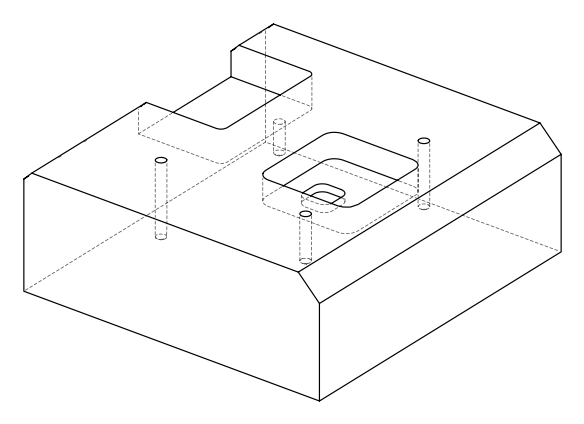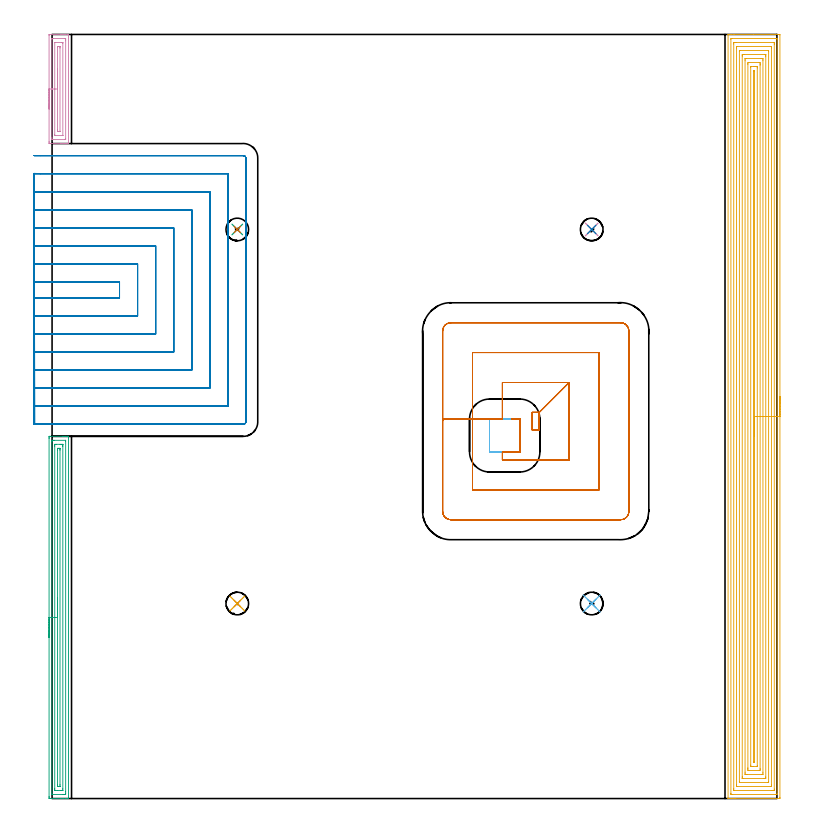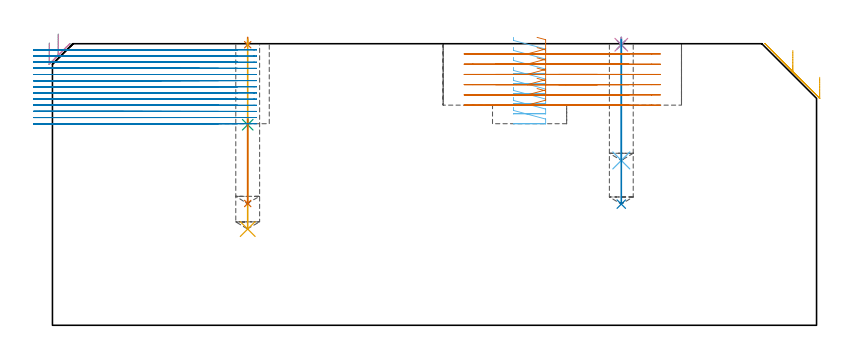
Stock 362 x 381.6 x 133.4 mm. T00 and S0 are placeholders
(PLAN: 14 operations, 4 tool changes, 125.9 min)
(1 SPOT_DRILL | STEP1POCKET | NXT0321_9005460120000 | 0.03 min | 1 mm3)
(2 SPOT_DRILL_1 | STEP1POCKET_1 | NXT0321_9005460120000 | 0.03 min | 1 mm3)
(3 SPOT_DRILL_2 | STEP1POCKET_2 | NXT0321_9005460120000 | 0.04 min | 4173 mm3)
(4 SPOT_DRILL_3 | STEP1POCKET_3 | NXT0321_9005460120000 | 0.03 min | 1 mm3)
(5 DRILL_BLIND_HOLE_INTO_CENTER | STEP1POCKET | UGT0301_508 | 0.36 min | 8547 mm3)
(6 DRILL_BLIND_HOLE_INTO_CENTER_1 | STEP1POCKET_1 | UGT0301_508 | 0.23 min | 5300 mm3)
(7 DRILL_BLIND_HOLE_INTO_CENTER_2 | STEP1POCKET_2 | UGT0301_508 | 0.17 min | 3631 mm3)
(8 DRILL_BLIND_HOLE_INTO_CENTER_3 | STEP1POCKET_3 | UGT0301_508 | 0.31 min | 7370 mm3)
(9 AREA_MILL | FG_CHAMFER_SURFACE | UGT0205_001 | 5.99 min | 8780 mm3)
(10 AREA_MILL_1 | FG_CHAMFER_SURFACE_1 | UGT0205_001 | 1.95 min | 2836 mm3)
(11 AREA_MILL_2 | FG_CHAMFER_SURFACE_2 | UGT0205_001 | 30.78 min | 127985 mm3)
(12 MILL_RECTANGULAR_POCKET | POCKET_RECTANGULAR_STRAIGHT | UGT0201_135 | Follow Part, ap 4.975, ae 75% | 2 min | 45187 mm3)
(13 MILL_RECTANGULAR_POCKET_1 | POCKET_RECTANGULAR_STRAIGHT_1 | UGT0201_135 | Follow Part, ap 4.975, ae 75% | 11.12 min | 349041 mm3)
(14 MILL_SLOT | SLOT_PARTIAL_RECTANGULAR | NXT0201_011 | Follow Part, ap 3, ae 75% | 72.91 min | 563463 mm3)
(TOOL NXT0321_9005460120000 | NC Spot Drill, 142deg, 12mm, Carbide, Uncoated | D12 PA142 FL30 Z2)
(TOOL UGT0301_508 | Carbide Drill 11.3 mm | D11.3 PA118 FL94 Z2)
(TOOL UGT0205_001 | Chamfer Mill 20 x 3 x 45 deg. | D20 FL50 Z2)
(TOOL UGT0201_135 | Carbide End Mill 19.9 | D19.9 FL30 Z4)
(TOOL NXT0201_011 | ENDMILL 12mm [2P460-1200-NA 1630] | D12 FL38 Z6)
(OP 1 SPOT_DRILL)
G17 G21 G94 G90
T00 M6
G54
G17 G0 G90 X92.5 Y97.4 S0 M3
G43 Z143.4 H0
G94 G81 G98 Z132.914 F250. R136.4
G80
M5
M2
(OP 2 SPOT_DRILL_1)
G17 G21 G94 G90
T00 M6
G54
G17 G0 G90 X269.5 Y97.4 S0 M3
G43 Z143.4 H0
G94 G81 G98 Z132.914 F250. R136.4
G80
M5
M2
(OP 3 SPOT_DRILL_2)
G17 G21 G94 G90
T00 M6
G54
G17 G0 G90 X92.5 Y284.2 S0 M3
G43 Z143.4 H0
G94 G81 G98 Z95.014 F250. R98.5
G80
M5
M2
(OP 4 SPOT_DRILL_3)
G17 G21 G94 G90
T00 M6
G54
G17 G0 G90 X269.5 Y284.2 S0 M3
G43 Z143.4 H0
G94 G81 G98 Z132.914 F250. R136.4
G80
M5
M2
(OP 5 DRILL_BLIND_HOLE_INTO_CENTER)
G17 G21 G94 G90
T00 M6
G54
G17 G0 G90 X92.5 Y97.4 S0 M3
G43 Z143.4 H0
G94 G81 G98 Z45.6 F250. R135.4
G80
M5
M2
(OP 6 DRILL_BLIND_HOLE_INTO_CENTER_1)
G17 G21 G94 G90
T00 M6
G54
G17 G0 G90 X269.5 Y97.4 S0 M3
G43 Z143.4 H0
G94 G81 G98 Z78.1 F250. R135.4
G80
M5
M2
(OP 7 DRILL_BLIND_HOLE_INTO_CENTER_2)
G17 G21 G94 G90
T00 M6
G54
G17 G0 G90 X92.5 Y284.2 S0 M3
G43 Z143.4 H0
G94 G81 G98 Z57.7 F250. R97.5
G80
M5
M2
(OP 8 DRILL_BLIND_HOLE_INTO_CENTER_3)
G17 G21 G94 G90
T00 M6
G54
G17 G0 G90 X269.5 Y284.2 S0 M3
G43 Z143.4 H0
G94 G81 G98 Z57.4 F250. R135.4
G80
M5
M2
(OP 9 AREA_MILL)
G17 G21 G94 G90
T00 M6
G54
G17 G0 G90 X-1.5 Y80.45 S1061 M3
G43 Z143.4 H0
Z133.7
G94 G1 Y80.488 Z132.828 F250.
Y80.602 Z131.963
Y80.791 Z131.112
Y81.053 Z130.28
Y81.387 Z129.474
Y81.79 Z128.7
Y82.258 Z127.964
Y82.79 Z127.272
Y83.379 Z126.629
Y84.022 Z126.04
Y84.714 Z125.508
Y85.45 Z125.04
Y86.224 Z124.637
Y87.03 Z124.303
Y87.862 Z124.041
Y88.713 Z123.852
Y89.578 Z123.738
Y90.45 Z123.7
Y179.834
X-1.499 Y180.276 Z123.701
X-1.495 Y180.723 Z123.703
X-1.492 Y180.89 Z123.706
X-1.055 Y180.9 Z124.142
X5.112 Z130.306
X5.643 Z130.84
X5.993 Z131.189
X6.525 Z131.721
X6.874 Z132.069
X7.573 Z132.773
X7.847 Z133.047
X8.198 Y180.895 Z133.389
X8.199 Y180.894 Z133.39
X8.2 Y180.723 Z133.4
Y0.177
X8.199 Y0.006 Z133.39
X8.198 Y0.005 Z133.389
X7.847 Y0. Z133.047
X7.573 Z132.772
X6.874 Z132.069
X5.644 Z130.84
X5.112 Z130.306
X4.497 Z129.692
X-1.055 Y0.001 Z124.142
X-1.277 Y0.004 Z123.92
X-1.492 Y0.01 Z123.706
X-1.495 Y0.177 Z123.703
X-1.499 Y0.624 Z123.701
X-1.5 Y1.076 Z123.7
Y90.45
X-0.086 Z125.114
X-0.085 Y178.398 Z125.115
X-0.084 Y178.488 Z125.116
X-0.079 Y178.881 Z125.121
X0.307 Y178.894 Z125.507
X0.707 Y178.898 Z125.907
X1.182 Y178.9 Z126.382
X6.689 Y178.899 Z131.889
X6.722 Y178.898 Z131.922
X6.756 Y178.894 Z131.956
X6.778 Y178.89 Z131.978
X6.779 Y178.864 Z131.979
X6.785 Y178.579 Z131.985
X6.786 Y3.395 Z131.986
X6.785 Y2.502 Z131.985
X6.784 Y2.412 Z131.984
X6.779 Y2.019 Z131.979
X6.393 Y2.006 Z131.593
X5.993 Y2.002 Z131.193
X5.518 Y2. Z130.718
X0.011 Y2.001 Z125.211
X-0.022 Y2.002 Z125.178
X-0.056 Y2.006 Z125.144
X-0.078 Y2.01 Z125.122
X-0.079 Y2.036 Z125.121
X-0.085 Y2.321 Z125.115
X-0.086 Y90.45 Z125.114
X1.328 Z126.528
X1.329 Y176.07 Z126.529
X1.331 Y176.701 Z126.531
X1.333 Y176.832 Z126.533
X1.335 Y176.888 Z126.535
X1.396 Y176.895 Z126.596
X1.588 Y176.898 Z126.788
X2.273 Y176.9 Z127.473
X4.035 Z129.235
X4.916 Z130.116
X5.112 Y176.897 Z130.312
X5.308 Y176.892 Z130.508
X5.359 Y176.89 Z130.559
X5.365 Y176.857 Z130.565
X5.368 Y176.788 Z130.568
X5.37 Y176.701 Z130.57
X5.371 Y176.438 Z130.571
X5.372 Y175.807 Z130.572
X5.371 Y4.83 Z130.571
X5.369 Y4.199 Z130.569
X5.367 Y4.068 Z130.567
X5.364 Y4.012 Z130.564
X5.303 Y4.005 Z130.503
X5.112 Y4.002 Z130.312
X4.427 Y4. Z129.627
X2.665 Z127.865
X1.784 Z126.984
X1.588 Y4.003 Z126.788
X1.392 Y4.008 Z126.592
X1.341 Y4.01 Z126.541
X1.335 Y4.043 Z126.535
X1.332 Y4.112 Z126.532
X1.33 Y4.199 Z126.53
X1.329 Y4.462 Z126.529
X1.328 Y5.093 Z126.528
Y90.45
X2.743 Z127.943
Y174.019
X2.747 Y174.631 Z127.947
X2.75 Y174.839 Z127.95
X2.759 Y174.89 Z127.959
X2.808 Y174.893 Z128.008
X2.916 Y174.896 Z128.116
X3.363 Y174.9 Z128.563
X3.785 Y174.897 Z128.985
X3.89 Y174.894 Z129.09
X3.941 Y174.89 Z129.141
X3.951 Y174.882 Z129.151
X3.952 Y174.864 Z129.152
X3.955 Y174.762 Z129.155
X3.957 Y174.297 Z129.157
Y174.019
Y6.881
X3.953 Y6.269 Z129.153
X3.95 Y6.061 Z129.15
X3.941 Y6.01 Z129.141
X3.892 Y6.007 Z129.092
X3.784 Y6.004 Z128.984
X3.337 Y6. Z128.537
X2.915 Y6.003 Z128.115
X2.81 Y6.006 Z128.01
X2.759 Y6.01 Z127.959
X2.749 Y6.018 Z127.949
X2.747 Y6.036 Z127.947
X2.745 Y6.138 Z127.945
X2.743 Y6.603 Z127.943
Y6.881
Y90.45
Y91.322 Z127.981
Y92.186 Z128.095
Y93.038 Z128.283
Y93.87 Z128.546
Y94.676 Z128.88
Y95.45 Z129.282
Y96.186 Z129.751
Y96.878 Z130.282
Y97.521 Z130.872
Y98.11 Z131.515
Y98.642 Z132.207
Y99.11 Z132.943
Y99.513 Z133.716
Y99.847 Z134.522
Y100.109 Z135.354
Y100.298 Z136.206
Y100.412 Z137.071
Y100.45 Z137.943
G0 Z143.4
M5
M2
(OP 10 AREA_MILL_1)
G17 G21 G94 G90
T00 M6
G54
G17 G0 G90 X-1.5 Y344.35 S1061 M3
G43 Z143.4 H0
Z133.7
G94 G1 Y344.388 Z132.828 F250.
Y344.502 Z131.964
Y344.691 Z131.112
Y344.953 Z130.28
Y345.287 Z129.474
Y345.69 Z128.7
Y346.158 Z127.964
Y346.69 Z127.272
Y347.279 Z126.629
Y347.922 Z126.04
Y348.614 Z125.508
Y349.35 Z125.04
Y350.124 Z124.637
Y350.93 Z124.303
Y351.762 Z124.041
Y352.614 Z123.852
Y353.478 Z123.738
Y354.35 Z123.7
Y381.036
X-1.495 Y381.481 Z123.703
X-1.491 Y381.59 Z123.705
X-1.377 Y381.6 Z123.82
X4.231 Z129.425
X4.875 Z130.072
X5.112 Z130.309
X5.756 Z130.953
X5.993 Z131.189
X6.467 Z131.666
X7.962 Y381.599 Z133.161
X8.194 Y381.59 Z133.392
X8.2 Y381.48 Z133.4
Y327.22
X8.194 Y327.11 Z133.392
X7.961 Y327.1 Z133.159
X7.281 Z132.48
X6.467 Z131.666
X5.993 Z131.189
X5.756 Z130.953
X5.112 Z130.309
X4.875 Z130.073
X4.231 Z129.425
X-1.055 Y327.101 Z124.142
X-1.277 Y327.104 Z123.92
X-1.491 Y327.109 Z123.705
X-1.495 Y327.221 Z123.703
X-1.499 Y327.664 Z123.701
X-1.5 Y328.114 Z123.7
Y354.35
X-0.086 Z125.114
Y379.257
X-0.084 Y379.457 Z125.116
X-0.081 Y379.556 Z125.119
X-0.079 Y379.576 Z125.121
X-0.068 Y379.59 Z125.132
X0.027 Y379.593 Z125.227
X0.368 Y379.599 Z125.568
X6.535 Z131.735
X6.7 Y379.594 Z131.9
X6.772 Y379.59 Z131.972
X6.783 Y379.349 Z131.983
X6.784 Y379.257 Z131.984
X6.786 Y378.456 Z131.986
Y329.443
X6.784 Y329.243 Z131.984
X6.782 Y329.144 Z131.982
X6.779 Y329.124 Z131.979
X6.768 Y329.11 Z131.968
X6.673 Y329.107 Z131.873
X6.332 Y329.101 Z131.532
X0.165 Z125.365
X0. Y329.106 Z125.2
X-0.072 Y329.11 Z125.128
X-0.083 Y329.351 Z125.117
X-0.084 Y329.443 Z125.116
X-0.086 Y330.244 Z125.114
Y354.35
X1.328 Z126.528
X1.329 Y377.478 Z126.529
X1.33 Y377.543 Z126.53
X1.332 Y377.575 Z126.532
X1.334 Y377.584 Z126.534
X1.347 Y377.59 Z126.547
X1.468 Y377.598 Z126.668
X4.991 Y377.6 Z130.191
X5.112 Z130.312
X5.233 Y377.597 Z130.433
X5.314 Y377.593 Z130.514
X5.365 Y377.587 Z130.565
X5.367 Y377.564 Z130.567
X5.37 Y377.478 Z130.57
X5.371 Y377.216 Z130.571
Y331.222
Y331.157
X5.368 Y331.125 Z130.568
X5.366 Y331.116 Z130.566
X5.353 Y331.11 Z130.553
X5.232 Y331.102 Z130.432
X1.709 Y331.1 Z126.909
X1.588 Y331.101 Z126.788
X1.467 Y331.103 Z126.667
X1.386 Y331.107 Z126.586
X1.335 Y331.113 Z126.535
X1.333 Y331.136 Z126.533
X1.33 Y331.222 Z126.53
X1.329 Y331.484 Z126.529
X1.328 Y354.35 Z126.528
X2.743 Z127.943
Y375.422
X2.744 Y375.51 Z127.944
X2.747 Y375.563 Z127.947
X2.749 Y375.586 Z127.949
X2.764 Y375.59 Z127.964
X2.958 Y375.595 Z128.158
X3.35 Y375.6 Z128.55
X3.448 Z128.648
X3.766 Y375.595 Z128.966
X3.925 Y375.59 Z129.125
X3.951 Y375.584 Z129.151
X3.954 Y375.559 Z129.154
X3.955 Y375.514 Z129.155
X3.957 Y375.085 Z129.157
Y374.809
Y333.278
X3.956 Y333.19 Z129.156
X3.953 Y333.137 Z129.153
X3.951 Y333.114 Z129.151
X3.936 Y333.11 Z129.136
X3.742 Y333.105 Z128.942
X3.35 Y333.1 Z128.55
X3.252 Z128.452
X2.934 Y333.105 Z128.134
X2.775 Y333.11 Z127.975
X2.749 Y333.116 Z127.949
X2.746 Y333.141 Z127.946
X2.745 Y333.186 Z127.945
X2.743 Y333.615 Z127.943
Y333.891
Y354.35
Y355.222 Z127.981
Y356.086 Z128.095
Y356.938 Z128.283
Y357.77 Z128.546
Y358.576 Z128.88
Y359.35 Z129.282
Y360.086 Z129.751
Y360.778 Z130.282
Y361.421 Z130.872
Y362.01 Z131.515
Y362.542 Z132.207
Y363.01 Z132.943
Y363.413 Z133.716
Y363.747 Z134.522
Y364.009 Z135.354
Y364.198 Z136.206
Y364.312 Z137.071
Y364.35 Z137.943
G0 Z143.4
M5
M2
(OP 11 AREA_MILL_2)
G17 G21 G94 G90
T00 M6
G54
G17 G0 G90 X363.5 Y200.8 S1061 M3
G43 Z143.4 H0
Z117.5
G94 G1 Y200.762 Z116.628 F250.
Y200.648 Z115.764
Y200.459 Z114.912
Y200.197 Z114.08
Y199.863 Z113.274
Y199.46 Z112.5
Y198.992 Z111.764
Y198.46 Z111.072
Y197.871 Z110.429
Y197.228 Z109.84
Y196.536 Z109.308
Y195.8 Z108.84
Y195.026 Z108.437
Y194.22 Z108.103
Y193.388 Z107.841
Y192.536 Z107.652
Y191.672 Z107.538
Y190.8 Z107.5
Y0.612
X363.497 Y0.25 Z107.502
X363.492 Y0.01 Z107.506
X363.249 Y0. Z107.749
X341.4 Z129.595
X340.792 Z130.202
X340.233 Z130.764
X339.905 Z131.091
X339.346 Z131.65
X339.018 Z131.977
X338.361 Z132.639
X337.993 Z133.007
X337.632 Z133.359
X337.603 Y0.009 Z133.388
X337.6 Y0.165 Z133.4
Y381.435
X337.603 Y381.59 Z133.388
X337.631 Y381.593 Z133.36
X337.993 Y381.6 Z133.006
X338.361 Z132.639
X339.018 Z131.977
X340.233 Z130.764
X340.792 Z130.202
X350.328 Z120.669
X362.969 Z108.028
X363.251 Y381.598 Z107.747
X363.492 Y381.59 Z107.506
X363.499 Y381.348 Z107.499
X363.5 Y190.8 Z107.5
X362.086 Z108.914
Y2.398
X362.082 Y2.01 Z108.918
X361.589 Y2.001 Z109.411
X339.905 Y2. Z131.095
X339.411 Y2.001 Z131.589
X339.018 Y2.01 Z131.982
X339.014 Y2.398 Z131.986
Y2.401
Y379.202
X339.018 Y379.59 Z131.982
X339.511 Y379.599 Z131.489
X361.195 Y379.6 Z109.805
X361.689 Y379.599 Z109.311
X362.082 Y379.59 Z108.918
X362.086 Y379.202 Z108.914
Y190.8
X360.672 Z110.328
X360.671 Y4.711 Z110.329
X360.667 Y4.183 Z110.333
X360.665 Y4.01 Z110.335
X360.488 Y4.002 Z110.512
X360.308 Y4.001 Z110.692
X359.603 Y4. Z111.397
X340.792 Z130.208
X340.61 Y4.002 Z130.39
X340.489 Y4.006 Z130.511
X340.447 Y4.01 Z130.553
X340.435 Y4.022 Z130.565
X340.433 Y4.062 Z130.567
X340.43 Y4.183 Z130.57
X340.429 Y4.549 Z130.571
X340.428 Y5.076 Z130.572
X340.429 Y376.889 Z130.571
X340.433 Y377.417 Z130.567
X340.435 Y377.59 Z130.565
X340.612 Y377.597 Z130.388
X340.792 Y377.599 Z130.208
X341.497 Y377.6 Z129.503
X360.308 Z110.692
X360.49 Y377.598 Z110.51
X360.612 Y377.594 Z110.388
X360.653 Y377.59 Z110.347
X360.665 Y377.578 Z110.335
X360.667 Y377.538 Z110.333
X360.67 Y377.417 Z110.33
X360.671 Y377.051 Z110.329
X360.672 Y376.524 Z110.328
Y190.8
X359.257 Z111.743
Y6.862
X359.255 Y6.137 Z111.745
X359.252 Y6.031 Z111.748
X359.25 Y6.01 Z111.75
X359.229 Y6.007 Z111.771
X359.176 Y6.004 Z111.824
X358.962 Y6.001 Z112.038
X342.128 Z128.872
X341.924 Y6.003 Z129.076
X341.874 Y6.007 Z129.126
X341.853 Y6.01 Z129.147
X341.85 Y6.022 Z129.15
X341.848 Y6.091 Z129.152
X341.843 Y6.697 Z129.157
Y6.862
Y374.738
X341.845 Y375.463 Z129.155
X341.849 Y375.569 Z129.152
X341.85 Y375.59 Z129.15
X341.871 Y375.593 Z129.129
X341.924 Y375.596 Z129.076
X342.138 Y375.599 Z128.862
X358.972 Z112.028
X359.176 Y375.597 Z111.824
X359.226 Y375.593 Z111.774
X359.247 Y375.59 Z111.753
X359.25 Y375.578 Z111.75
X359.252 Y375.509 Z111.748
X359.257 Y374.903 Z111.743
Y374.738
Y190.8
X357.843 Z113.157
X357.842 Y8.253 Z113.158
X357.84 Y8.121 Z113.16
X357.836 Y8.023 Z113.164
X357.806 Y8.01 Z113.194
X357.647 Y8.004 Z113.353
X357.403 Y8. Z113.597
X343.361 Z127.639
X343.305 Y8.002 Z127.695
X343.274 Y8.006 Z127.726
X343.264 Y8.01 Z127.736
X343.262 Y8.056 Z127.738
X343.257 Y8.45 Z127.743
X343.258 Y373.347 Z127.742
X343.26 Y373.479 Z127.74
X343.264 Y373.577 Z127.736
X343.294 Y373.59 Z127.706
X343.453 Y373.596 Z127.547
X343.697 Y373.6 Z127.303
X357.739 Z113.261
X357.795 Y373.598 Z113.205
X357.826 Y373.594 Z113.174
X357.836 Y373.59 Z113.164
X357.838 Y373.544 Z113.162
X357.843 Y373.15 Z113.157
Y190.8
X356.429 Z114.571
Y10.767
X356.427 Y10.434 Z114.573
X356.424 Y10.154 Z114.576
X356.422 Y10.023 Z114.578
X356.294 Y10.009 Z114.706
X355.873 Y10.004 Z115.127
X355.416 Y10. Z115.584
X345.227 Y10.001 Z125.773
X344.767 Y10.004 Z126.233
X344.686 Y10.01 Z126.314
X344.678 Y10.018 Z126.322
X344.675 Y10.043 Z126.325
X344.673 Y10.099 Z126.327
X344.671 Y10.434 Z126.329
Y10.994
Y370.833
X344.673 Y371.166 Z126.327
X344.676 Y371.446 Z126.324
X344.678 Y371.577 Z126.322
X344.806 Y371.591 Z126.194
X345.227 Y371.596 Z125.773
X345.684 Y371.6 Z125.316
X355.873 Y371.599 Z115.127
X356.333 Y371.596 Z114.667
X356.414 Y371.59 Z114.586
X356.422 Y371.582 Z114.578
X356.425 Y371.557 Z114.575
X356.427 Y371.501 Z114.573
X356.429 Y371.166 Z114.571
Y370.606
Y190.8
X355.015 Z115.985
Y13.112
X355.012 Y12.22 Z115.988
X355.011 Y12.194 Z115.989
X354.986 Y12.01 Z116.014
X354.315 Y12.001 Z116.685
X347.002 Z123.998
X346.329 Y12.004 Z124.671
X346.114 Y12.01 Z124.886
X346.09 Y12.22 Z124.91
X346.088 Y12.247 Z124.912
X346.085 Y13.142 Z124.915
Y368.488
X346.088 Y369.38 Z124.912
X346.089 Y369.406 Z124.911
X346.114 Y369.59 Z124.886
X346.785 Y369.599 Z124.215
X354.098 Z116.902
X354.771 Y369.596 Z116.229
X354.986 Y369.59 Z116.014
X355.01 Y369.38 Z115.99
X355.012 Y369.353 Z115.988
X355.015 Y368.488 Z115.985
Y190.8
X353.6 Z117.4
Y14.898
X353.599 Y14.508 Z117.401
X353.593 Y14.005 Z117.407
X353.211 Y14. Z117.789
X347.894 Z123.106
X347.507 Y14.005 Z123.493
X347.502 Y14.395 Z123.498
X347.5 Y14.898 Z123.5
Y15.29
Y366.702
X347.501 Y367.092 Z123.499
X347.507 Y367.595 Z123.493
X347.884 Y367.6 Z123.117
X353.206 Z117.794
X353.593 Y367.595 Z117.407
X353.598 Y367.205 Z117.402
X353.6 Y366.702 Z117.4
Y366.31
Y190.8
X352.186 Z118.814
Y16.307
X352.184 Y16.119 Z118.816
X352.181 Y16.026 Z118.819
X352.18 Y16.01 Z118.82
X352.161 Y16.007 Z118.839
X352.115 Y16.002 Z118.885
X350.342 Y16. Z120.658
X349.663 Z121.337
X349.455 Y16.001 Z121.545
X348.954 Y16.008 Z122.046
X348.927 Y16.01 Z122.073
X348.921 Y16.03 Z122.079
X348.918 Y16.102 Z122.082
X348.915 Y16.249 Z122.085
X348.914 Y16.545 Z122.086
Y16.684
Y365.293
X348.916 Y365.481 Z122.084
X348.919 Y365.574 Z122.081
X348.92 Y365.59 Z122.08
X348.939 Y365.593 Z122.061
X348.985 Y365.598 Z122.015
X350.55 Y365.6 Z120.45
X351.437 Z119.563
X351.645 Y365.599 Z119.355
X352.146 Y365.592 Z118.854
X352.173 Y365.59 Z118.827
X352.179 Y365.57 Z118.821
X352.182 Y365.498 Z118.818
X352.185 Y365.351 Z118.815
X352.186 Y365.055 Z118.814
Y364.916
Y190.8
X350.772 Z120.228
Y18.47
X350.771 Y18.248 Z120.229
X350.765 Y18.024 Z120.235
X350.763 Y18.009 Z120.237
X350.753 Y18.005 Z120.247
X350.725 Y18.002 Z120.275
X350.667 Y18.001 Z120.333
X350.55 Y18.002 Z120.45
X350.395 Y18.006 Z120.605
X350.344 Y18.01 Z120.656
X350.335 Y18.098 Z120.665
X350.331 Y18.246 Z120.669
X350.329 Y18.47 Z120.671
X350.328 Y363.13 Z120.672
X350.329 Y363.352 Z120.671
X350.335 Y363.576 Z120.665
X350.337 Y363.591 Z120.663
X350.347 Y363.595 Z120.653
X350.375 Y363.598 Z120.625
X350.433 Y363.599 Z120.567
X350.55 Y363.598 Z120.45
X350.705 Y363.594 Z120.295
X350.756 Y363.59 Z120.244
X350.765 Y363.502 Z120.235
X350.769 Y363.354 Z120.231
X350.771 Y363.13 Z120.229
X350.772 Y190.8 Z120.228
Y189.928 Z120.266
Y189.064 Z120.38
Y188.212 Z120.569
Y187.38 Z120.831
Y186.574 Z121.165
Y185.8 Z121.568
Y185.064 Z122.036
Y184.372 Z122.567
Y183.729 Z123.157
Y183.14 Z123.8
Y182.608 Z124.492
Y182.14 Z125.228
Y181.737 Z126.002
Y181.403 Z126.808
Y181.141 Z127.64
Y180.952 Z128.491
Y180.838 Z129.356
Y180.8 Z130.228
G0 Z143.4
M5
M2
(OP 12 MILL_RECTANGULAR_POCKET)
G17 G21 G94 G90
T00 M6
G54
G17 G0 G90 X218.45 Y178.508 S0 M3
G43 Z143.4 H0
Z136.4
G94 G1 Y173.077 Z134.945 F250.
X218.477 Y173.05 Z134.934
X233.623 Z130.876
X233.65 Y173.077 Z130.866
Y181.3 Z128.662
Y189.5 F500.
X233.652 Y189.53
X233.63 Y189.552
X233.6 Y189.55
X218.5
X218.47 Y189.552
X218.448 Y189.53
X218.45 Y189.5
Y173.1
X218.448 Y173.07
X218.47 Y173.048
X218.5 Y173.05
X233.6
X233.63 Y173.048
X233.652 Y173.07
X233.65 Y173.1
Y181.3
Y182.3
G0 X218.45 Y178.508 Z131.662
G1 Y173.077 Z130.207 F250.
X218.477 Y173.05 Z130.197
X233.623 Z126.139
X233.65 Y173.077 Z126.128
Y181.3 Z123.925
Y189.5 F500.
X233.652 Y189.53
X233.63 Y189.552
X233.6 Y189.55
X218.5
X218.47 Y189.552
X218.448 Y189.53
X218.45 Y189.5
Y173.1
X218.448 Y173.07
X218.47 Y173.048
X218.5 Y173.05
X233.6
X233.63 Y173.048
X233.652 Y173.07
X233.65 Y173.1
Y181.3
Y182.3
G0 X218.45 Y178.508 Z126.925
G1 Y173.077 Z125.47 F250.
X218.477 Y173.05 Z125.459
X233.623 Z121.401
X233.65 Y173.077 Z121.391
Y181.3 Z119.187
Y189.5 F500.
X233.652 Y189.53
X233.63 Y189.552
X233.6 Y189.55
X218.5
X218.47 Y189.552
X218.448 Y189.53
X218.45 Y189.5
Y173.1
X218.448 Y173.07
X218.47 Y173.048
X218.5 Y173.05
X233.6
X233.63 Y173.048
X233.652 Y173.07
X233.65 Y173.1
Y181.3
Y182.3
G0 X218.45 Y178.508 Z122.187
G1 Y173.077 Z120.732 F250.
X218.477 Y173.05 Z120.722
X233.623 Z116.664
X233.65 Y173.077 Z116.653
Y181.3 Z114.45
Y189.5 F500.
X233.652 Y189.53
X233.63 Y189.552
X233.6 Y189.55
X218.5
X218.47 Y189.552
X218.448 Y189.53
X218.45 Y189.5
Y173.1
X218.448 Y173.07
X218.47 Y173.048
X218.5 Y173.05
X233.6
X233.63 Y173.048
X233.652 Y173.07
X233.65 Y173.1
Y181.3
Y182.3
G0 X218.45 Y178.508 Z117.45
G1 Y173.077 Z115.995 F250.
X218.477 Y173.05 Z115.984
X233.623 Z111.926
X233.65 Y173.077 Z111.916
Y181.3 Z109.712
Y189.5 F500.
X233.652 Y189.53
X233.63 Y189.552
X233.6 Y189.55
X218.5
X218.47 Y189.552
X218.448 Y189.53
X218.45 Y189.5
Y173.1
X218.448 Y173.07
X218.47 Y173.048
X218.5 Y173.05
X233.6
X233.63 Y173.048
X233.652 Y173.07
X233.65 Y173.1
Y181.3
Y182.3
G0 X218.45 Y178.508 Z112.712
G1 Y173.077 Z111.257 F250.
X218.477 Y173.05 Z111.247
X233.623 Z107.189
X233.65 Y173.077 Z107.178
Y181.3 Z104.975
Y189.5 F500.
X233.652 Y189.53
X233.63 Y189.552
X233.6 Y189.55
X218.5
X218.47 Y189.552
X218.448 Y189.53
X218.45 Y189.5
Y173.1
X218.448 Y173.07
X218.47 Y173.048
X218.5 Y173.05
X233.6
X233.63 Y173.048
X233.652 Y173.07
X233.65 Y173.1
Y181.3
Y182.3
G0 X218.45 Y178.508 Z107.975
G1 Y173.077 Z106.52 F250.
X218.477 Y173.05 Z106.509
X233.623 Z102.451
X233.65 Y173.077 Z102.441
Y181.3 Z100.237
Y189.5 F500.
X233.652 Y189.53
X233.63 Y189.552
X233.6 Y189.55
X218.5
X218.47 Y189.552
X218.448 Y189.53
X218.45 Y189.5
Y173.1
X218.448 Y173.07
X218.47 Y173.048
X218.5 Y173.05
X233.6
X233.63 Y173.048
X233.652 Y173.07
X233.65 Y173.1
Y181.3
Y182.3
G0 X218.45 Y178.508 Z103.237
G1 Y173.077 Z101.782 F250.
X218.477 Y173.05 Z101.772
X233.623 Z97.714
X233.65 Y173.077 Z97.703
Y181.3 Z95.5
Y189.5 F500.
X233.652 Y189.53
X233.63 Y189.552
X233.6 Y189.55
X218.5
X218.47 Y189.552
X218.448 Y189.53
X218.45 Y189.5
Y173.1
X218.448 Y173.07
X218.47 Y173.048
X218.5 Y173.05
X233.6
X233.63 Y173.048
X233.652 Y173.07
X233.65 Y173.1
Y181.3
Y182.3
G0 Z143.4
M5
M2
(OP 13 MILL_RECTANGULAR_POCKET_1)
G17 G21 G94 G90
T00 M6
G54
G17 G0 G90 X229.574 Y189.55 S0 M3
G43 Z143.4 H0
Z136.4
G94 G1 X233.597 Y189.56 Z135.322 F250.
X233.66 Y189.498 Z135.298
X233.65 Y173.896 Z131.117
X233.663 Y173.255 Z130.946
X233.66 Y173.103 Z130.905
X233.623 Y173.051 Z130.888
X233.506 Y173.041 Z130.856
X224.9 Y173.05 Z128.55
Y169.1 F500.
X258.2
Y207.8
X243.275 Y192.875
X239.825
Y184.025
X243.275
Y192.875
X258.2 Y207.8
X224.9
Y189.55
X219.919
X218.609 Y189.564
X218.503 Y189.56
X218.486 Y189.55
X209.975
Y154.175
X273.125
Y222.725
X209.975
Y189.55
X195.05
Y143.4
G3 X199.2 Y139.25 R4.15
G1 X283.9
G3 X288.05 Y143.4 R4.15
G1 Y233.5
G3 X283.9 Y237.65 R4.15
G1 X199.2
G3 X195.05 Y233.5 R4.15
G1 Y189.55
Y188.55
G0 X229.573 Y189.55 Z131.55
G1 X233.597 Y189.56 Z130.471 F250.
X233.66 Y189.498 Z130.447
X233.65 Y173.896 Z126.267
X233.663 Y173.255 Z126.095
X233.66 Y173.103 Z126.054
X233.646 Y173.083 Z126.048
X233.619 Y173.05 Z126.037
X233.577 Y173.039 Z126.025
X233.505 Y173.041 Z126.006
X224.9 Y173.05 Z123.7
Y169.1 F500.
X258.2
Y207.8
X243.275 Y192.875
X239.825
Y184.025
X243.275
Y192.875
X258.2 Y207.8
X224.9
Y189.55
X219.919
X218.609 Y189.564
X218.503 Y189.56
X218.486 Y189.55
X209.975
Y154.175
X273.125
Y222.725
X209.975
Y189.55
X195.05
Y143.4
G3 X199.2 Y139.25 R4.15
G1 X283.9
G3 X288.05 Y143.4 R4.15
G1 Y233.5
G3 X283.9 Y237.65 R4.15
G1 X199.2
G3 X195.05 Y233.5 R4.15
G1 Y189.55
Y188.55
G0 X229.573 Y189.55 Z126.7
G1 X233.598 Y189.559 Z125.622 F250.
X233.66 Y189.498 Z125.598
X233.65 Y173.896 Z121.417
X233.663 Y173.255 Z121.245
X233.659 Y173.103 Z121.204
X233.629 Y173.059 Z121.19
X233.596 Y173.04 Z121.18
X224.9 Y173.05 Z118.85
Y169.1 F500.
X258.2
Y207.8
X243.275 Y192.875
X239.825
Y184.025
X243.275
Y192.875
X258.2 Y207.8
X224.9
Y189.55
X219.919
X218.609 Y189.564
X218.503 Y189.56
X218.486 Y189.55
X209.975
Y154.175
X273.125
Y222.725
X209.975
Y189.55
X195.05
Y143.4
G3 X199.2 Y139.25 R4.15
G1 X283.9
G3 X288.05 Y143.4 R4.15
G1 Y233.5
G3 X283.9 Y237.65 R4.15
G1 X199.2
G3 X195.05 Y233.5 R4.15
G1 Y189.55
Y188.55
G0 X229.573 Y189.55 Z121.85
G1 X233.598 Y189.559 Z120.772 F250.
X233.66 Y189.498 Z120.748
X233.65 Y173.896 Z116.567
X233.663 Y173.255 Z116.395
X233.659 Y173.101 Z116.354
X233.629 Y173.059 Z116.34
X233.597 Y173.04 Z116.33
X224.9 Y173.05 Z114.
Y169.1 F500.
X258.2
Y207.8
X243.275 Y192.875
X239.825
Y184.025
X243.275
Y192.875
X258.2 Y207.8
X224.9
Y189.55
X219.919
X218.609 Y189.564
X218.503 Y189.56
X218.486 Y189.55
X209.975
Y154.175
X273.125
Y222.725
X209.975
Y189.55
X195.05
Y143.4
G3 X199.2 Y139.25 R4.15
G1 X283.9
G3 X288.05 Y143.4 R4.15
G1 Y233.5
G3 X283.9 Y237.65 R4.15
G1 X199.2
G3 X195.05 Y233.5 R4.15
G1 Y189.55
Y188.55
G0 X229.573 Y189.55 Z117.
G1 X233.597 Y189.56 Z115.922 F250.
X233.66 Y189.498 Z115.898
X233.65 Y173.896 Z111.717
X233.66 Y173.103 Z111.504
X233.597 Y173.041 Z111.48
X224.9 Y173.05 Z109.15
Y169.1 F500.
X258.2
Y207.8
X243.275 Y192.875
X239.825
Y184.025
X243.275
Y192.875
X258.2 Y207.8
X224.9
Y189.55
X219.919
X218.609 Y189.564
X218.503 Y189.56
X218.487 Y189.55
X209.975
Y154.175
X273.125
Y222.725
X209.975
Y189.55
X195.05
Y143.4
G3 X199.2 Y139.25 R4.15
G1 X283.9
G3 X288.05 Y143.4 R4.15
G1 Y233.5
G3 X283.9 Y237.65 R4.15
G1 X199.2
G3 X195.05 Y233.5 R4.15
G1 Y189.55
Y188.55
G0 X229.574 Y189.55 Z112.15
G1 X233.597 Y189.56 Z111.072 F250.
X233.66 Y189.498 Z111.048
X233.65 Y173.896 Z106.868
X233.663 Y173.255 Z106.696
X233.66 Y173.103 Z106.655
X233.63 Y173.055 Z106.64
X233.577 Y173.039 Z106.625
X224.9 Y173.05 Z104.3
Y169.1 F500.
X258.2
Y207.8
X243.275 Y192.875
X239.825
Y184.025
X243.275
Y192.875
X258.2 Y207.8
X224.9
Y189.55
X219.919
X218.609 Y189.564
X218.503 Y189.56
X218.487 Y189.55
X209.975
Y154.175
X273.125
Y222.725
X209.975
Y189.55
X195.05
Y143.4
G3 X199.2 Y139.25 R4.15
G1 X283.9
G3 X288.05 Y143.4 R4.15
G1 Y233.5
G3 X283.9 Y237.65 R4.15
G1 X199.2
G3 X195.05 Y233.5 R4.15
G1 Y189.55
Y188.55
G0 Z143.4
M5
M2
(OP 14 MILL_SLOT)
G17 G21 G94 G90
T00 M6
G54
G17 G0 G90 X-9. Y249.88 S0 M3
G43 Z143.4 H1
Z130.485
G94 G1 X-6. Y249.899 F250.
G2 X-5.597 Y249.9 R63. F500.
G1 X33.7
Y258.1
X-5.602
G2 X-6. Y258.101 R63.
G1 X-9. Y258.12 F250.
Y240.876
X-6. Y240.898
G2 X-5.597 Y240.9 R54. F500.
G1 X42.7
Y267.1
X-5.602
G2 X-6. Y267.101 R54.
G1 X-9. Y267.124 F250.
Y231.871
X-6. Y231.898
G2 X-5.597 Y231.9 R45. F500.
G1 X51.7
Y276.1
X-5.602
G2 X-6. Y276.102 R45.
G1 X-9. Y276.128 F250.
Y222.864
X-6. Y222.898
G2 X-5.597 Y222.9 R36. F500.
G1 X60.7
Y285.1
X-5.602
G2 X-6. Y285.102 R36.
G1 X-9. Y285.135 F250.
Y213.852
X-6. Y213.897
G2 X-5.597 Y213.9 R27. F500.
G1 X69.7
Y294.1
X-5.602
G2 X-6. Y294.103 R27.
G1 X-9. Y294.147 F250.
X-8.999 Y204.828
X-6. Y204.895
G2 X-5.597 Y204.9 R18. F500.
G1 X78.7
Y303.1
X-5.602
G2 X-6. Y303.104 R18.
G1 X-8.999 Y303.171 F250.
X-8.997 Y195.757
X-6. Y195.891
G2 X-5.597 Y195.9 R9. F500.
G1 X87.7
Y312.1
X-5.602
G2 X-6. Y312.109 R9.
G1 X-8.997 Y312.241 F250.
X-8.597 Y186.9
X-5.597
X95.5 F500.
G3 X96.7 Y188.1 R1.2
G1 Y319.9
G3 X95.5 Y321.1 R1.2
G1 X-5.602
X-8.602 F250.
G0 X-9. Y249.9 Z127.569
G1 X-6.
X33.7 F500.
Y258.1
X-6.
X-9. F250.
Y240.9
X-6.
X42.7 F500.
Y267.1
X-6.
X-9. F250.
Y231.9
X-6.
X51.7 F500.
Y276.1
X-6.
X-9. F250.
Y222.9
X-6.
X60.7 F500.
Y285.1
X-6.
X-9. F250.
Y213.9
X-6.
X69.7 F500.
Y294.1
X-6.
X-9. F250.
Y204.9
X-6.
X78.7 F500.
Y303.1
X-6.
X-9. F250.
Y195.9
X-6.
X87.7 F500.
Y312.1
X-6.
X-9. F250.
Y186.9
X-6.
X95.5 F500.
G3 X96.7 Y188.1 R1.2
G1 Y319.9
G3 X95.5 Y321.1 R1.2
G1 X-6.
X-9. F250.
G0 Y249.9 Z124.654
G1 X-6.
X33.7 F500.
Y258.1
X-6.
X-9. F250.
Y240.9
X-6.
X42.7 F500.
Y267.1
X-6.
X-9. F250.
Y231.9
X-6.
X51.7 F500.
Y276.1
X-6.
X-9. F250.
Y222.9
X-6.
X60.7 F500.
Y285.1
X-6.
X-9. F250.
Y213.9
X-6.
X69.7 F500.
Y294.1
X-6.
X-9. F250.
Y204.9
X-6.
X78.7 F500.
Y303.1
X-6.
X-9. F250.
Y195.9
X-6.
X87.7 F500.
Y312.1
X-6.
X-9. F250.
Y186.9
X-6.
X95.5 F500.
G3 X96.7 Y188.1 R1.2
G1 Y319.9
G3 X95.5 Y321.1 R1.2
G1 X-6.
X-9. F250.
G0 Y249.9 Z121.738
G1 X-6.
X33.7 F500.
Y258.1
X-6.
X-9. F250.
Y240.9
X-6.
X42.7 F500.
Y267.1
X-6.
X-9. F250.
Y231.9
X-6.
X51.7 F500.
Y276.1
X-6.
X-9. F250.
Y222.9
X-6.
X60.7 F500.
Y285.1
X-6.
X-9. F250.
Y213.9
X-6.
X69.7 F500.
Y294.1
X-6.
X-9. F250.
Y204.9
X-6.
X78.7 F500.
Y303.1
X-6.
X-9. F250.
Y195.9
X-6.
X87.7 F500.
Y312.1
X-6.
X-9. F250.
Y186.9
X-6.
X95.5 F500.
G3 X96.7 Y188.1 R1.2
G1 Y319.9
G3 X95.5 Y321.1 R1.2
G1 X-6.
X-9. F250.
G0 Y249.9 Z118.823
G1 X-6.
X33.7 F500.
Y258.1
X-6.
X-9. F250.
Y240.9
X-6.
X42.7 F500.
Y267.1
X-6.
X-9. F250.
Y231.9
X-6.
X51.7 F500.
Y276.1
X-6.
X-9. F250.
Y222.9
X-6.
X60.7 F500.
Y285.1
X-6.
X-9. F250.
Y213.9
X-6.
X69.7 F500.
Y294.1
X-6.
X-9. F250.
Y204.9
X-6.
X78.7 F500.
Y303.1
X-6.
X-9. F250.
Y195.9
X-6.
X87.7 F500.
Y312.1
X-6.
X-9. F250.
Y186.9
X-6.
X95.5 F500.
G3 X96.7 Y188.1 R1.2
G1 Y319.9
G3 X95.5 Y321.1 R1.2
G1 X-6.
X-9. F250.
G0 Y249.9 Z115.908
G1 X-6.
X33.7 F500.
Y258.1
X-6.
X-9. F250.
Y240.9
X-6.
X42.7 F500.
Y267.1
X-6.
X-9. F250.
Y231.9
X-6.
X51.7 F500.
Y276.1
X-6.
X-9. F250.
Y222.9
X-6.
X60.7 F500.
Y285.1
X-6.
X-9. F250.
Y213.9
X-6.
X69.7 F500.
Y294.1
X-6.
X-9. F250.
Y204.9
X-6.
X78.7 F500.
Y303.1
X-6.
X-9. F250.
Y195.9
X-6.
X87.7 F500.
Y312.1
X-6.
X-9. F250.
Y186.9
X-6.
X95.5 F500.
G3 X96.7 Y188.1 R1.2
G1 Y319.9
G3 X95.5 Y321.1 R1.2
G1 X-6.
X-9. F250.
G0 Y249.9 Z112.992
G1 X-6.
X33.7 F500.
Y258.1
X-6.
X-9. F250.
Y240.9
X-6.
X42.7 F500.
Y267.1
X-6.
X-9. F250.
Y231.9
X-6.
X51.7 F500.
Y276.1
X-6.
X-9. F250.
Y222.9
X-6.
X60.7 F500.
Y285.1
X-6.
X-9. F250.
Y213.9
X-6.
X69.7 F500.
Y294.1
X-6.
X-9. F250.
Y204.9
X-6.
X78.7 F500.
Y303.1
X-6.
X-9. F250.
Y195.9
X-6.
X87.7 F500.
Y312.1
X-6.
X-9. F250.
Y186.9
X-6.
X95.5 F500.
G3 X96.7 Y188.1 R1.2
G1 Y319.9
G3 X95.5 Y321.1 R1.2
G1 X-6.
X-9. F250.
G0 Y249.9 Z110.077
G1 X-6.
X33.7 F500.
Y258.1
X-6.
X-9. F250.
Y240.9
X-6.
X42.7 F500.
Y267.1
X-6.
X-9. F250.
Y231.9
X-6.
X51.7 F500.
Y276.1
X-6.
X-9. F250.
Y222.9
X-6.
X60.7 F500.
Y285.1
X-6.
X-9. F250.
Y213.9
X-6.
X69.7 F500.
Y294.1
X-6.
X-9. F250.
Y204.9
X-6.
X78.7 F500.
Y303.1
X-6.
X-9. F250.
Y195.9
X-6.
X87.7 F500.
Y312.1
X-6.
X-9. F250.
Y186.9
X-6.
X95.5 F500.
G3 X96.7 Y188.1 R1.2
G1 Y319.9
G3 X95.5 Y321.1 R1.2
G1 X-6.
X-9. F250.
G0 Y249.9 Z107.162
G1 X-6.
X33.7 F500.
Y258.1
X-6.
X-9. F250.
Y240.9
X-6.
X42.7 F500.
Y267.1
X-6.
X-9. F250.
Y231.9
X-6.
X51.7 F500.
Y276.1
X-6.
X-9. F250.
Y222.9
X-6.
X60.7 F500.
Y285.1
X-6.
X-9. F250.
Y213.9
X-6.
X69.7 F500.
Y294.1
X-6.
X-9. F250.
Y204.9
X-6.
X78.7 F500.
Y303.1
X-6.
X-9. F250.
Y195.9
X-6.
X87.7 F500.
Y312.1
X-6.
X-9. F250.
Y186.9
X-6.
X95.5 F500.
G3 X96.7 Y188.1 R1.2
G1 Y319.9
G3 X95.5 Y321.1 R1.2
G1 X-6.
X-9. F250.
G0 Y249.9 Z104.246
G1 X-6.
X33.7 F500.
Y258.1
X-6.
X-9. F250.
Y240.9
X-6.
X42.7 F500.
Y267.1
X-6.
X-9. F250.
Y231.9
X-6.
X51.7 F500.
Y276.1
X-6.
X-9. F250.
Y222.9
X-6.
X60.7 F500.
Y285.1
X-6.
X-9. F250.
Y213.9
X-6.
X69.7 F500.
Y294.1
X-6.
X-9. F250.
Y204.9
X-6.
X78.7 F500.
Y303.1
X-6.
X-9. F250.
Y195.9
X-6.
X87.7 F500.
Y312.1
X-6.
X-9. F250.
Y186.9
X-6.
X95.5 F500.
G3 X96.7 Y188.1 R1.2
G1 Y319.9
G3 X95.5 Y321.1 R1.2
G1 X-6.
X-9. F250.
G0 Y249.9 Z101.331
G1 X-6.
X33.7 F500.
Y258.1
X-6.
X-9. F250.
Y240.9
X-6.
X42.7 F500.
Y267.1
X-6.
X-9. F250.
Y231.9
X-6.
X51.7 F500.
Y276.1
X-6.
X-9. F250.
Y222.9
X-6.
X60.7 F500.
Y285.1
X-6.
X-9. F250.
Y213.9
X-6.
X69.7 F500.
Y294.1
X-6.
X-9. F250.
Y204.9
X-6.
X78.7 F500.
Y303.1
X-6.
X-9. F250.
Y195.9
X-6.
X87.7 F500.
Y312.1
X-6.
X-9. F250.
Y186.9
X-6.
X95.5 F500.
G3 X96.7 Y188.1 R1.2
G1 Y319.9
G3 X95.5 Y321.1 R1.2
G1 X-6.
X-9. F250.
G0 Y249.9 Z98.415
G1 X-6.
X33.7 F500.
Y258.1
X-6.
X-9. F250.
Y240.9
X-6.
X42.7 F500.
Y267.1
X-6.
X-9. F250.
Y231.9
X-6.
X51.7 F500.
Y276.1
X-6.
X-9. F250.
Y222.9
X-6.
X60.7 F500.
Y285.1
X-6.
X-9. F250.
Y213.9
X-6.
X69.7 F500.
Y294.1
X-6.
X-9. F250.
Y204.9
X-6.
X78.7 F500.
Y303.1
X-6.
X-9. F250.
Y195.9
X-6.
X87.7 F500.
Y312.1
X-6.
X-9. F250.
Y186.9
X-6.
X95.5 F500.
G3 X96.7 Y188.1 R1.2
G1 Y319.9
G3 X95.5 Y321.1 R1.2
G1 X-6.
X-9. F250.
G0 Y249.9 Z95.5
G1 X-6.
X33.7 F500.
Y258.1
X-6.
X-9. F250.
Y240.9
X-6.
X42.7 F500.
Y267.1
X-6.
X-9. F250.
Y231.9
X-6.
X51.7 F500.
Y276.1
X-6.
X-9. F250.
Y222.9
X-6.
X60.7 F500.
Y285.1
X-6.
X-9. F250.
Y213.9
X-6.
X69.7 F500.
Y294.1
X-6.
X-9. F250.
Y204.9
X-6.
X78.7 F500.
Y303.1
X-6.
X-9. F250.
Y195.9
X-6.
X87.7 F500.
Y312.1
X-6.
X-9. F250.
Y186.9
X-6.
X95.5 F500.
G3 X96.7 Y188.1 R1.2
G1 Y319.9
G3 X95.5 Y321.1 R1.2
G1 X-6.
X-9. F250.
G0 Z143.4
M5
M2
